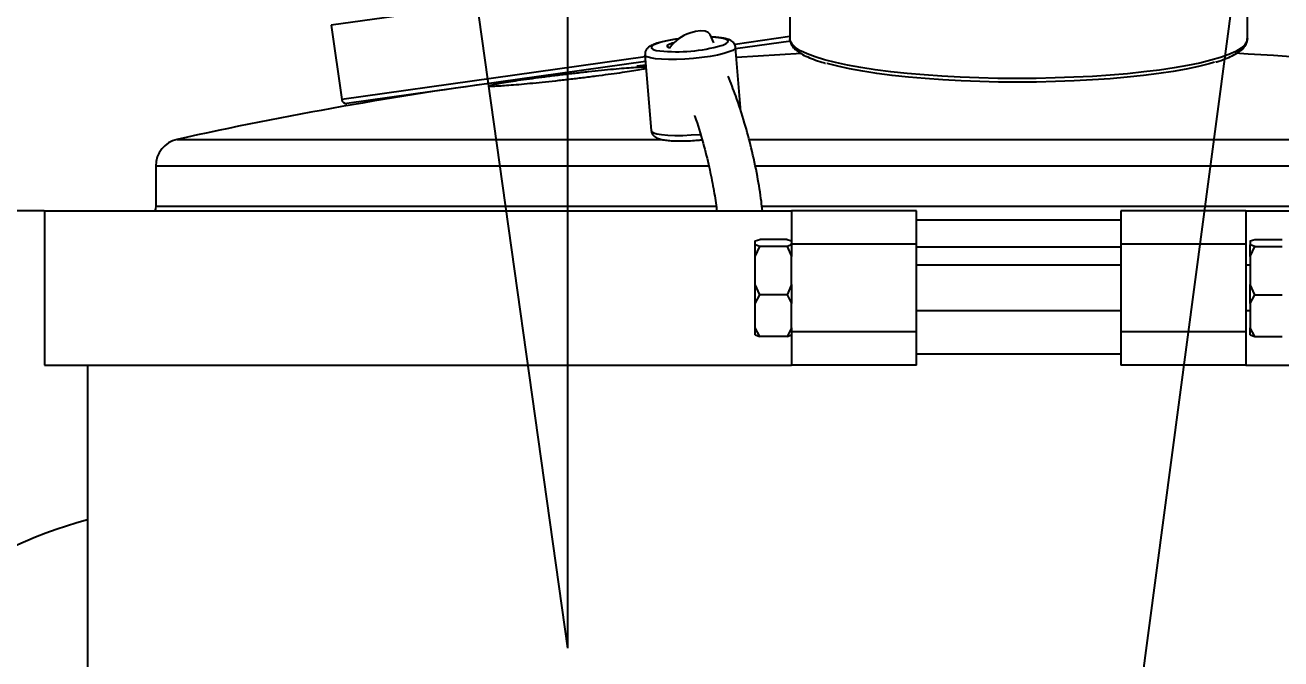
# Model space of a CAD drawing. Header units: millimetres. Extents: x 0 to 6631, y 0 to 4689.
# Drawn here: x 3330.2 to 3606.7, y 3530.8 to 3670.4 of the extents above; entities that cross this region are included whole.
import ezdxf

# ---------------------------------------------------------------- set-up
doc = ezdxf.new("R2010")
doc.units = ezdxf.units.MM
doc.header["$LTSCALE"] = 13
doc.linetypes.add('CENTERX2', pattern=[101.6, 63.5, -12.7, 12.7, -12.7])
for name, color, linetype in [('中心线', 1, 'CENTERX2'), ('几何体', 7, 'Continuous'), ('尺寸', 3, 'Continuous'), ('注释', 2, 'Continuous'), ('草图直线', 1, 'Continuous')]:
    doc.layers.add(name, color=color, linetype=linetype)
doc.styles.add('SLDTEXTSTYLE0', font='hyswlongfangsong.ttf')
doc.styles.get("Standard").update_dxf_attribs({"font": 'gbenor.shx', "bigfont": 'gbcbig.shx'})
doc.dimstyles.new('SLDDIMSTYLE0', dxfattribs={"dimtxt": 50, "dimasz": 40.8, "dimexe": 0, "dimexo": 0.0625, "dimgap": 12.5, "dimtad": 2, "dimdec": 0, "dimrnd": 1e-09, "dimzin": 12, "dimdsep": 46, "dimtxsty": 'SLDTEXTSTYLE0', "dimsah": 1, "dimcen": 0.09, "dimadec": 0, "dimazin": 3, "dimtfac": 1, "dimtdec": 0, "dimtmove": 0, "dimatfit": 0, "dimfxl": 1, "dimfrac": 2, "dimtolj": 1, "dimtzin": 12, "dimarcsym": 0})
doc.dimstyles.new('SLDDIMSTYLE2', dxfattribs={"dimtxt": 0.18, "dimasz": 40.8, "dimexe": 0, "dimexo": 0.0625, "dimgap": 0, "dimtad": 0, "dimtih": 1, "dimtoh": 1, "dimdec": 0, "dimrnd": 1e-09, "dimzin": 0, "dimdsep": 46, "dimtxsty": 'Standard', "dimsah": 1, "dimcen": 0.09, "dimadec": 0, "dimazin": 0, "dimtfac": 40.8, "dimtdec": 0, "dimtofl": 0, "dimtmove": 0, "dimatfit": 3, "dimfxl": 1, "dimfrac": 2, "dimtolj": 1, "dimtzin": 0, "dimarcsym": 0})

# ---------------------------------------------------------------- blocks, each defined once
blk = doc.blocks.new('*D18')
at = {"layer": 'Defpoints', "color": 0, "transparency": 16777216}
for p in [(3412.49, 3932.05), (3395.53, 3918.74), (3449.72, 3906.8), (3449.72, 3533.17), (3449.72, 3533.17)]:
    blk.add_point(p, dxfattribs=at)
at = {"layer": '尺寸', "color": 0, "lineweight": -2, "transparency": 16777216}
for p, q in [((3449.72, 3906.87), (3449.72, 3933.78)), ((3395.52, 3918.8), (3393.97, 3929.88))]:
    blk.add_line(p, q, dxfattribs=at)
for start, end in [(90, 98), (78.3245, 84.1623), (103.8377, 109.6755)]:
    blk.add_arc((3449.72, 3533.17), 400.61, start, end, dxfattribs=at)
at = {"layer": '尺寸', "color": 0, "transparency": 16777216}
for points in [[(3490.12, 3924.91), (3490.82, 3938.5), (3449.72, 3933.78)], [(3352.62, 3928.83), (3355.19, 3915.48), (3393.97, 3929.88)]]:
    blk.add_solid(points, dxfattribs=at)
at = {"layer": '尺寸', "color": 0, "transparency": 16777216, "insert": (3410.83, 3995.02), "char_height": 50, "attachment_point": 1, "rotation": 2.5305, "style": 'SLDTEXTSTYLE0'}
blk.add_mtext('\\A1;8°', dxfattribs=at)
blk = doc.blocks.new('*D19')
at = {"layer": 'Defpoints', "color": 0, "transparency": 16777216}
for p in [(3243.69, 3629.53), (3334.45, 3629.53), (3548.95, 3364.03)]:
    blk.add_point(p, dxfattribs=at)
at = {"layer": '尺寸', "color": 0, "lineweight": -2, "transparency": 16777216}
for p, q in [((3334.38, 3629.53), (3243.69, 3629.53)), ((3243.69, 3404.83), (3243.69, 3588.73)), ((3548.88, 3364.03), (3243.69, 3364.03))]:
    blk.add_line(p, q, dxfattribs=at)
at = {"layer": '尺寸', "color": 0, "transparency": 16777216}
for points in [[(3236.89, 3588.73), (3250.49, 3588.73), (3243.69, 3629.53)], [(3236.89, 3404.83), (3250.49, 3404.83), (3243.69, 3364.03)]]:
    blk.add_solid(points, dxfattribs=at)
at = {"layer": '尺寸', "color": 0, "transparency": 16777216, "insert": (3181.19, 3466.31), "char_height": 50, "attachment_point": 2, "rotation": 90, "style": 'SLDTEXTSTYLE0'}
blk.add_mtext('\\A1;266', dxfattribs=at)

msp = doc.modelspace()

# ---------------------------------------------------------------- linework, layer by layer
at = {"layer": '中心线'}
msp.add_line((3449.72, 3533.17), (3395.53, 3918.74), dxfattribs=at)
at = {"layer": '几何体'}
for p, q in [((3498.57, 3683.71), (3498.57, 3667.4)), ((3599.32, 3667.4), (3599.32, 3683.71)), ((3475.64, 3681.37), (3397.59, 3670.41)), ((3397.59, 3670.41), (3399.89, 3654)), ((3481.85, 3666.48), (3481.02, 3668.34)), ((3498.57, 3667.87), (3486.52, 3666.17)), ((3498.82, 3666.89), (3486.63, 3665.18)), ((3599.32, 3667.43), (3599.32, 3667.4)), ((3466.67, 3663.86), (3468.06, 3647.17)), ((3487.78, 3651.37), (3486.61, 3665.51)), ((3501.15, 3664.19), (3486.79, 3663.27)), ((3466.71, 3663.39), (3399.89, 3654)), ((3466.8, 3662.39), (3401.02, 3653.15)), ((3466.86, 3661.58), (3464.87, 3661.39)), ((3363.65, 3645.23), (3470.37, 3645.23)), ((3489.52, 3645.23), (3734.24, 3645.23)), ((3358.95, 3639.37), (3358.95, 3630.53)), ((3480.7, 3639.37), (3358.95, 3639.37)), ((3738.95, 3639.37), (3490.88, 3639.37)), ((3358.95, 3630.53), (3482.29, 3630.53)), ((3492.36, 3630.53), (3738.95, 3630.53)), ((3334.45, 3629.53), (3334.45, 3595.53)), ((3334.45, 3629.53), (3498.95, 3629.53)), ((3526.45, 3629.53), (3498.95, 3629.53)), ((3498.95, 3629.53), (3498.95, 3622.36)), ((3526.45, 3622.19), (3526.45, 3629.53)), ((3598.95, 3629.53), (3571.45, 3629.53)), ((3571.45, 3629.53), (3571.45, 3622.19)), ((3598.95, 3629.53), (3763.45, 3629.53)), ((3598.95, 3629.53), (3598.95, 3622.19)), ((3526.45, 3627.53), (3571.45, 3627.53)), ((3490.95, 3622.88), (3491.95, 3623.2)), ((3490.95, 3622), (3490.95, 3622.88)), ((3497.95, 3623.2), (3491.95, 3623.2)), ((3497.95, 3623.2), (3498.95, 3622.88)), ((3498.95, 3622), (3498.95, 3622.36)), ((3526.45, 3622.19), (3498.95, 3622.19)), ((3526.45, 3602.86), (3526.45, 3622.19)), ((3571.45, 3622.19), (3571.45, 3602.86)), ((3598.95, 3622.19), (3571.45, 3622.19)), ((3598.95, 3622.19), (3598.95, 3602.86)), ((3599.95, 3622.88), (3600.95, 3623.2)), ((3599.95, 3622.88), (3599.95, 3622)), ((3600.95, 3623.2), (3606.95, 3623.2)), ((3491.95, 3621.68), (3490.95, 3622)), ((3490.95, 3619.44), (3490.95, 3622)), ((3490.95, 3619.44), (3491.95, 3621.68)), ((3490.95, 3613.25), (3490.95, 3619.44)), ((3497.95, 3621.68), (3491.95, 3621.68)), ((3498.95, 3622), (3497.95, 3621.68)), ((3497.95, 3621.68), (3498.95, 3619.44)), ((3498.95, 3622), (3498.95, 3619.44)), ((3498.95, 3613.25), (3498.95, 3619.44)), ((3571.45, 3621.53), (3526.45, 3621.53)), ((3600.95, 3621.68), (3599.95, 3622)), ((3599.95, 3619.44), (3599.95, 3622)), ((3599.95, 3619.44), (3600.95, 3621.68)), ((3599.95, 3619.44), (3599.95, 3613.25)), ((3600.95, 3621.68), (3606.95, 3621.68)), ((3571.45, 3617.53), (3526.45, 3617.53)), ((3599.95, 3617.53), (3598.95, 3617.53)), ((3491.95, 3611.01), (3490.95, 3613.25)), ((3490.95, 3609.09), (3490.95, 3613.25)), ((3490.95, 3609.09), (3491.95, 3611.01)), ((3497.95, 3611.01), (3491.95, 3611.01)), ((3498.95, 3613.25), (3497.95, 3611.01)), ((3497.95, 3611.01), (3498.95, 3609.09)), ((3498.95, 3613.25), (3498.95, 3609.09)), ((3600.95, 3611.01), (3599.95, 3613.25)), ((3599.95, 3609.09), (3599.95, 3613.25)), ((3599.95, 3609.09), (3600.95, 3611.01)), ((3600.95, 3611.01), (3606.95, 3611.01)), ((3490.95, 3603.77), (3490.95, 3609.09)), ((3498.95, 3603.77), (3498.95, 3609.09)), ((3599.95, 3609.09), (3599.95, 3603.77)), ((3526.45, 3607.53), (3571.45, 3607.53)), ((3598.95, 3607.53), (3599.95, 3607.53)), ((3491.95, 3601.85), (3490.95, 3603.77)), ((3490.95, 3602.17), (3490.95, 3603.77)), ((3498.95, 3603.77), (3497.95, 3601.85)), ((3498.95, 3603.77), (3498.95, 3602.17)), ((3526.45, 3602.86), (3498.95, 3602.86)), ((3526.45, 3595.53), (3526.45, 3602.86)), ((3598.95, 3602.86), (3571.45, 3602.86)), ((3571.45, 3602.86), (3571.45, 3595.53)), ((3598.95, 3602.86), (3598.95, 3595.53)), ((3600.95, 3601.85), (3599.95, 3603.77)), ((3599.95, 3602.17), (3599.95, 3603.77)), ((3490.95, 3602.17), (3491.95, 3601.85)), ((3497.95, 3601.85), (3491.95, 3601.85)), ((3497.95, 3601.85), (3498.95, 3602.17)), ((3498.95, 3602.17), (3498.95, 3595.53)), ((3599.95, 3602.17), (3600.95, 3601.85)), ((3600.95, 3601.85), (3606.95, 3601.85)), ((3526.45, 3597.99), (3571.45, 3597.99)), ((3334.45, 3595.53), (3498.95, 3595.53)), ((3343.95, 3595.53), (3343.95, 3561.46)), ((3526.45, 3595.53), (3498.95, 3595.53)), ((3598.95, 3595.53), (3571.45, 3595.53)), ((3598.95, 3595.53), (3763.45, 3595.53)), ((3343.95, 3561.46), (3343.95, 3528.51))]:
    msp.add_line(p, q, dxfattribs=at)
at = {"layer": '几何体', "flags": 128}
for points in [[(3481.02, 3668.34), (3480.61, 3668.79), (3479.89, 3669.07), (3478.91, 3669.13), (3477.76, 3668.98), (3476.52, 3668.61)], [(3474.08, 3667.35), (3473.11, 3667.21), (3471.57, 3666.94), (3470.25, 3666.63), (3469.2, 3666.3), (3468.47, 3665.97), (3468.1, 3665.64), (3468.09, 3665.34), (3468.45, 3665.07), (3469.16, 3664.85), (3469.94, 3664.72)], [(3473.03, 3666.49), (3472.68, 3666.4), (3471.97, 3666.14), (3471.59, 3665.89), (3471.58, 3665.66), (3471.93, 3665.46), (3472.18, 3665.4)], [(3483.47, 3665.9), (3483.83, 3666.02), (3484.56, 3666.36), (3484.94, 3666.68), (3484.95, 3666.98), (3484.59, 3667.25), (3483.88, 3667.47), (3482.84, 3667.63), (3481.53, 3667.73), (3481.39, 3667.73)], [(3540.2, 3658.78), (3536.08, 3658.94), (3532.05, 3659.16), (3528.13, 3659.43), (3524.37, 3659.76), (3520.78, 3660.14), (3517.38, 3660.58), (3514.2, 3661.06), (3511.27, 3661.59), (3508.61, 3662.16), (3506.22, 3662.76), (3504.14, 3663.4), (3502.37, 3664.06), (3500.93, 3664.75), (3499.82, 3665.46), (3499.06, 3666.18), (3498.65, 3666.91), (3498.57, 3667.4)], [(3599.32, 3667.4), (3599.2, 3666.79), (3598.73, 3666.06), (3597.91, 3665.34), (3596.75, 3664.63), (3595.25, 3663.95), (3593.42, 3663.29), (3591.29, 3662.66), (3588.86, 3662.06), (3586.15, 3661.5), (3583.17, 3660.98), (3579.96, 3660.5), (3576.53, 3660.08), (3572.91, 3659.7), (3569.11, 3659.38), (3565.18, 3659.11), (3561.13, 3658.91), (3557, 3658.76), (3552.81, 3658.67), (3548.59, 3658.65), (3544.38, 3658.68), (3540.2, 3658.78)], [(3486.61, 3665.5), (3486.47, 3665.2), (3485.98, 3664.85), (3485.15, 3664.49), (3484.02, 3664.14), (3482.61, 3663.81), (3480.99, 3663.51), (3479.22, 3663.26), (3477.35, 3663.05), (3475.46, 3662.91), (3473.61, 3662.83), (3471.86, 3662.81), (3470.29, 3662.87), (3468.95, 3662.99), (3467.89, 3663.17), (3467.15, 3663.41), (3466.74, 3663.69), (3466.67, 3663.86)], [(3540.37, 3657.97), (3536.28, 3658.13), (3532.28, 3658.34), (3528.39, 3658.62), (3524.66, 3658.95), (3521.1, 3659.33), (3517.74, 3659.77), (3514.61, 3660.25), (3511.72, 3660.78), (3509.11, 3661.35), (3506.78, 3661.95), (3506.7, 3661.97)], [(3592.03, 3662.23), (3590.87, 3661.88), (3588.51, 3661.28), (3585.86, 3660.72), (3582.94, 3660.2), (3579.78, 3659.72), (3576.4, 3659.29), (3572.82, 3658.91), (3569.07, 3658.58), (3565.18, 3658.32), (3561.16, 3658.11), (3557.06, 3657.96), (3552.9, 3657.87), (3548.71, 3657.84), (3544.53, 3657.87), (3540.37, 3657.97)], [(3468.06, 3647.17), (3468.13, 3646.99), (3468.53, 3646.71), (3469.28, 3646.47), (3470.34, 3646.29), (3471.68, 3646.17), (3473.25, 3646.12), (3474.99, 3646.13), (3476.84, 3646.21), (3478.73, 3646.35), (3478.87, 3646.37)], [(3358.95, 3630.53), (3358.89, 3629.94), (3358.77, 3629.53)]]:
    msp.add_lwpolyline(points, dxfattribs=at)
at = {"layer": '几何体'}
for centre, radius, start, end in [((3478.8, 3661), 7.95, 106.6537, 146.4107), ((3473.53, 3701.98), 37.43, 264.507, 285.4106), ((3548.95, 2809.53), 856, 83.78638, 86.80702), ((3548.95, 2809.53), 856, 97.55395, 102.50182), ((3400.88, 3654.14), 0.998, 188, 278), ((3364.95, 3639.37), 6, 102.5018, 180), ((3369.99, 3464.92), 100, 105.0976, 149.1463)]:
    msp.add_arc(centre, radius, start, end, dxfattribs=at)
for points, knots in [([(3474.21, 3667.39), (3474.2, 3667.39), (3473.63, 3667.32), (3472.57, 3667.15), (3471.1, 3666.88), (3469.81, 3666.57), (3468.69, 3666.22), (3467.91, 3665.86), (3467.34, 3665.46), (3466.94, 3665), (3466.66, 3664.43), (3466.69, 3664.03), (3466.71, 3663.86)], [0, 0, 0, 0, 0.0032405, 0.1397525, 0.2770296, 0.4159452, 0.5584136, 0.7100969, 0.7987336, 0.8748424, 0.9488225, 1, 1, 1, 1]), ([(3486.59, 3665.47), (3486.6, 3665.49), (3486.63, 3665.76), (3486.41, 3666.26), (3486.01, 3666.74), (3485.53, 3667.06), (3484.92, 3667.32), (3484.09, 3667.53), (3482.93, 3667.68), (3481.98, 3667.76), (3481.36, 3667.76), (3481.28, 3667.77)], [0, 0, 0, 0, 0.011702, 0.112175, 0.202837, 0.299629, 0.421082, 0.600593, 0.780928, 0.970304, 1, 1, 1, 1]), ([(3498.59, 3667.43), (3498.59, 3667.37), (3498.54, 3667.02), (3498.75, 3666.37), (3499.22, 3665.58), (3499.97, 3664.83), (3501.03, 3664.1), (3502.43, 3663.38), (3504.16, 3662.71), (3505.5, 3662.25), (3506.34, 3662.03), (3506.42, 3662)], [0, 0, 0, 0, 0.0234454, 0.1388306, 0.2553922, 0.3843896, 0.5300409, 0.6831293, 0.8343184, 0.9833743, 1, 1, 1, 1]), ([(3592.36, 3662.27), (3592.42, 3662.29), (3593.19, 3662.51), (3594.42, 3662.97), (3596.02, 3663.65), (3597.31, 3664.38), (3598.29, 3665.15), (3598.93, 3665.95), (3599.29, 3666.73), (3599.29, 3667.23), (3599.29, 3667.45)], [0, 0, 0, 0, 0.0141865, 0.1712459, 0.329539, 0.4897609, 0.6527081, 0.7900395, 0.9115695, 1, 1, 1, 1]), ([(3466.92, 3660.85), (3466.78, 3660.81), (3466.38, 3660.71), (3465.11, 3660.49), (3463.32, 3660.19), (3461.12, 3659.86), (3458.61, 3659.51), (3455.85, 3659.15), (3452.94, 3658.78), (3449.94, 3658.43), (3446.94, 3658.09), (3444.04, 3657.78), (3441.3, 3657.51), (3438.81, 3657.28), (3436.63, 3657.1), (3434.85, 3656.98), (3433.48, 3656.91), (3432.6, 3656.91), (3432.2, 3656.97), (3432.32, 3657.09), (3432.93, 3657.27), (3434.04, 3657.5), (3435.6, 3657.77), (3437.57, 3658.08), (3439.89, 3658.42), (3442.51, 3658.77), (3445.33, 3659.14), (3448.29, 3659.5), (3451.29, 3659.85), (3454.27, 3660.18), (3457.12, 3660.48), (3459.77, 3660.74), (3462.16, 3660.95), (3464.18, 3661.11), (3465.83, 3661.21), (3466.54, 3661.23), (3466.89, 3661.24)], [0, 0, 0, 0, 0.01636, 0.04617, 0.075981, 0.105791, 0.135602, 0.165404, 0.195207, 0.225013, 0.25482, 0.284647, 0.314473, 0.344326, 0.374179, 0.404053, 0.433927, 0.463808, 0.493689, 0.523559, 0.55343, 0.583277, 0.613124, 0.642946, 0.672767, 0.702572, 0.732376, 0.76218, 0.791983, 0.821802, 0.851622, 0.881466, 0.911311, 0.941179, 0.971048, 1, 1, 1, 1]), ([(3492.52, 3629.53), (3492.45, 3630.21), (3492.18, 3632.75), (3491.41, 3637.37), (3490.19, 3643.14), (3488.58, 3649.06), (3486.9, 3654.34), (3485.56, 3657.72), (3484.99, 3659.16)], [0, 0, 0, 0, 0.065486, 0.245181, 0.453538, 0.639214, 0.846126, 1, 1, 1, 1]), ([(3477.57, 3650.5), (3477.59, 3650.44), (3478.33, 3648.46), (3479.42, 3644.67), (3480.8, 3639.36), (3481.73, 3634.61), (3482.26, 3631.4), (3482.44, 3629.76), (3482.47, 3629.53)], [0, 0, 0, 0, 0.0095273, 0.2982347, 0.5521478, 0.7746514, 0.9684048, 1, 1, 1, 1]), ([(3468.09, 3647.16), (3468.09, 3647.09), (3468.07, 3646.78), (3468.34, 3646.29), (3468.76, 3645.85), (3469.26, 3645.55), (3469.93, 3645.3), (3470.84, 3645.11), (3472.07, 3644.97), (3473.48, 3644.89), (3475.05, 3644.89), (3476.7, 3644.95), (3478.11, 3645.04), (3478.95, 3645.13), (3479.23, 3645.16)], [0, 0, 0, 0, 0.018147, 0.077403, 0.132793, 0.194245, 0.274385, 0.395183, 0.503762, 0.617773, 0.728306, 0.837388, 0.94587, 1, 1, 1, 1])]:
    msp.add_open_spline(points, degree=3, knots=knots, dxfattribs=at)
at = {"layer": '草图直线'}
msp.add_line((3449.72, 3533.17), (3449.72, 3906.8), dxfattribs=at)

# ---------------------------------------------------------------- dimensions: what is measured, and where the dimension line sits
at = {"layer": '尺寸'}
dim = msp.add_angular_dim_2l(base=(3412.49, 3932.05), line1=((3449.72, 3906.8), (3449.72, 3533.17)), line2=((3395.53, 3918.74), (3449.72, 3533.17)), dimstyle='SLDDIMSTYLE0', override={"dimtol": 0, "dimlim": 0, "dimtp": 0, "dimtm": 0, "dimtfac": 40.8, "dimtdec": 0, "dimtolj": 1, "dimtzin": 0}, dxfattribs=at)
dim.commit()
dim.dimension.update_dxf_attribs({"geometry": '*D18', "text_midpoint": (3432.03, 3933.39), "dimtype": 162})
dim = msp.add_linear_dim(base=(3243.68881757, 3629.52619328), p1=(3548.94509041, 3364.02619328), p2=(3334.44509041, 3629.52619328), angle=90, dimstyle='SLDDIMSTYLE0', dxfattribs=at)
dim.commit()
dim.dimension.update_dxf_attribs({"geometry": '*D19', "text_midpoint": (3243.68881757, 3466.30762779), "dimtype": 160})

# ---------------------------------------------------------------- leaders
at = {"layer": '注释'}
msp.add_leader([(3553.93, 3359.04), (3648.53, 4071.23)], dimstyle='SLDDIMSTYLE2', dxfattribs=at)

doc.saveas('drawing.dxf')
